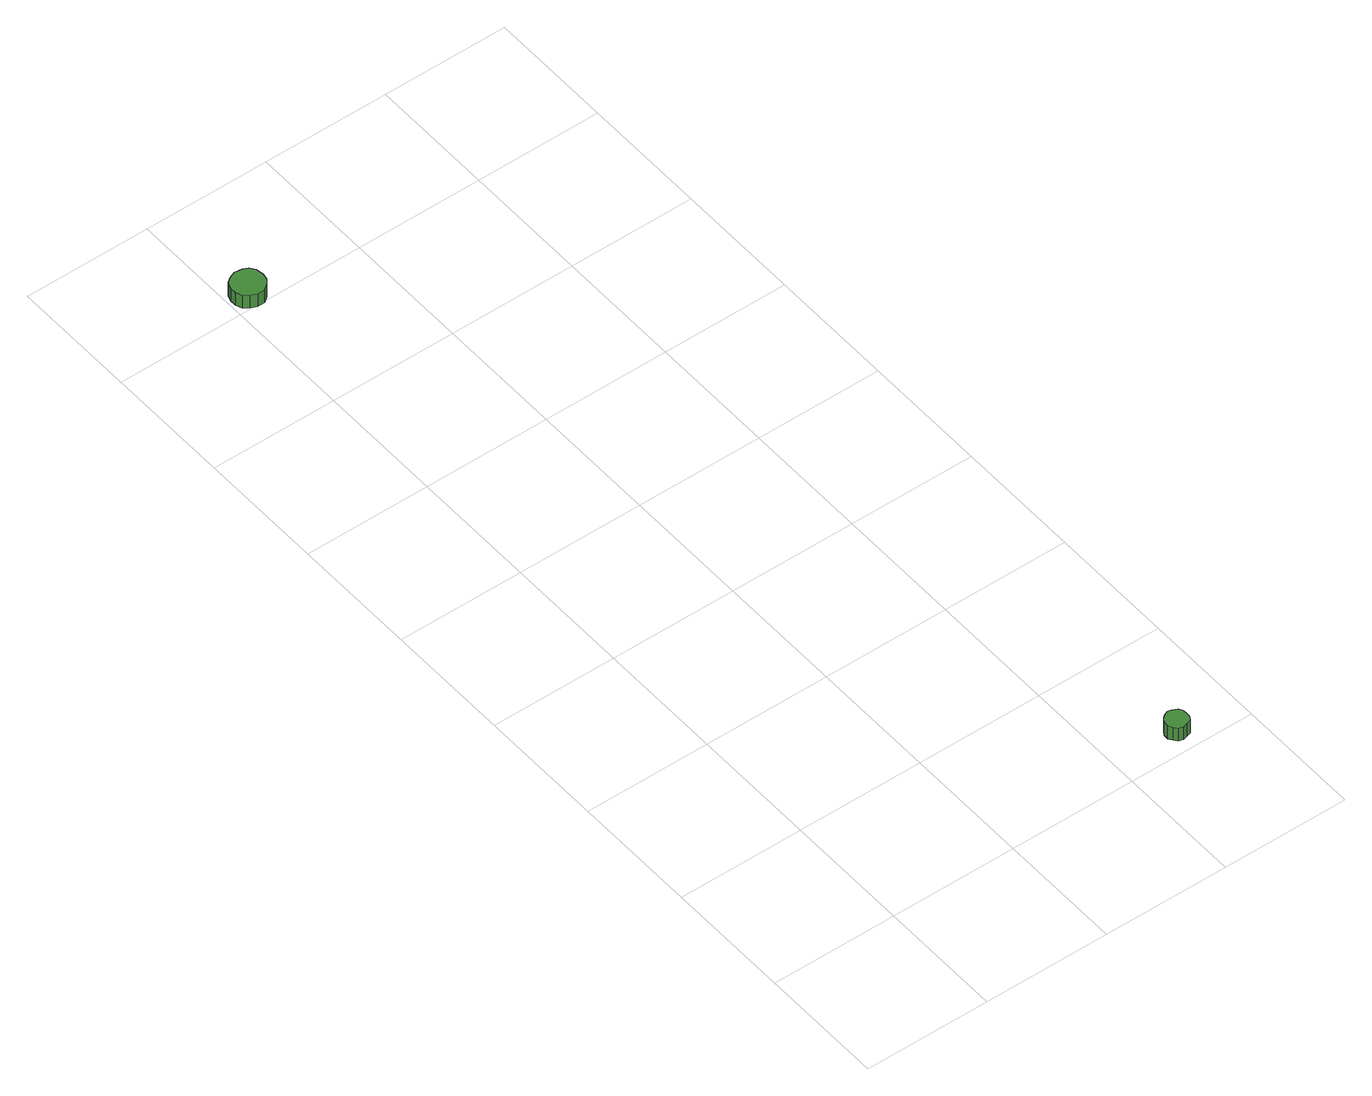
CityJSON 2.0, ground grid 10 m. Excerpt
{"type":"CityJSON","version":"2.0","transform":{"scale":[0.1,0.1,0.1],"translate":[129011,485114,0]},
"CityObjects":{
"tree1":{"type":"SolitaryVegetationObject","attributes":{"function":"something"},"geometry":[{"type":"MultiSurface","lod":"1","boundaries":[[[0,1,2,3,4,5,6,7,8,9,10,11,12,13,14]],[[15,16,17,18,19,20,21,22,23,24,25,26,27,28,29]],[[0,29,28,1]],[[1,28,27,2]],[[2,27,26,3]],[[3,26,25,4]],[[4,25,24,5]],[[5,24,23,6]],[[6,23,22,7]],[[7,22,21,8]],[[8,21,20,9]],[[9,20,19,10]],[[10,19,18,11]],[[11,18,17,12]],[[12,17,16,13]],[[13,16,15,14]],[[14,15,29,0]]]}]},
"tree2":{"type":"SolitaryVegetationObject","attributes":{"function":"something"},"geometry":[{"type":"MultiSurface","lod":"1","boundaries":[[[30,31,32,33,34,35,36,37,38,39,40,41,42,43,44]],[[45,46,47,48,49,50,51,52,53,54,55,56,57,58,59]],[[30,59,58,31]],[[31,58,57,32]],[[32,57,56,33]],[[33,56,55,34]],[[34,55,54,35]],[[35,54,53,36]],[[36,53,52,37]],[[37,52,51,38]],[[38,51,50,39]],[[39,50,49,40]],[[40,49,48,41]],[[41,48,47,42]],[[42,47,46,43]],[[43,46,45,44]],[[44,45,59,30]]]}]}
},
"vertices":[
[28,711,14],[27,717,14],[24,721,14],[20,723,14],[14,724,14],[9,722,14],[5,719,14],[3,714,14],[3,709,14],[5,704,14],[9,701,14],[14,699,14],[20,699,14],[24,702,14],[27,706,14],[27,706,2],[24,702,2],[20,699,2],[14,699,2],[9,701,2],[5,704,2],[3,709,2],[3,714,2],[5,719,2],[9,722,2],[14,724,2],[20,723,2],[24,721,2],[27,717,2],[28,711,2],
[258,16,17],[258,19,17],[256,22,17],[252,24,17],[249,25,17],[245,23,17],[243,21,17],[241,18,17],[241,14,17],[243,11,17],[245,8,17],[249,7,17],[252,8,17],[256,9,17],[258,12,17],[258,12,5],[256,9,5],[252,8,5],[249,7,5],[245,8,5],[243,11,5],[241,14,5],[241,18,5],[243,21,5],[245,23,5],[249,25,5],[252,24,5],[256,22,5],[258,19,5],[258,16,5]
]}
